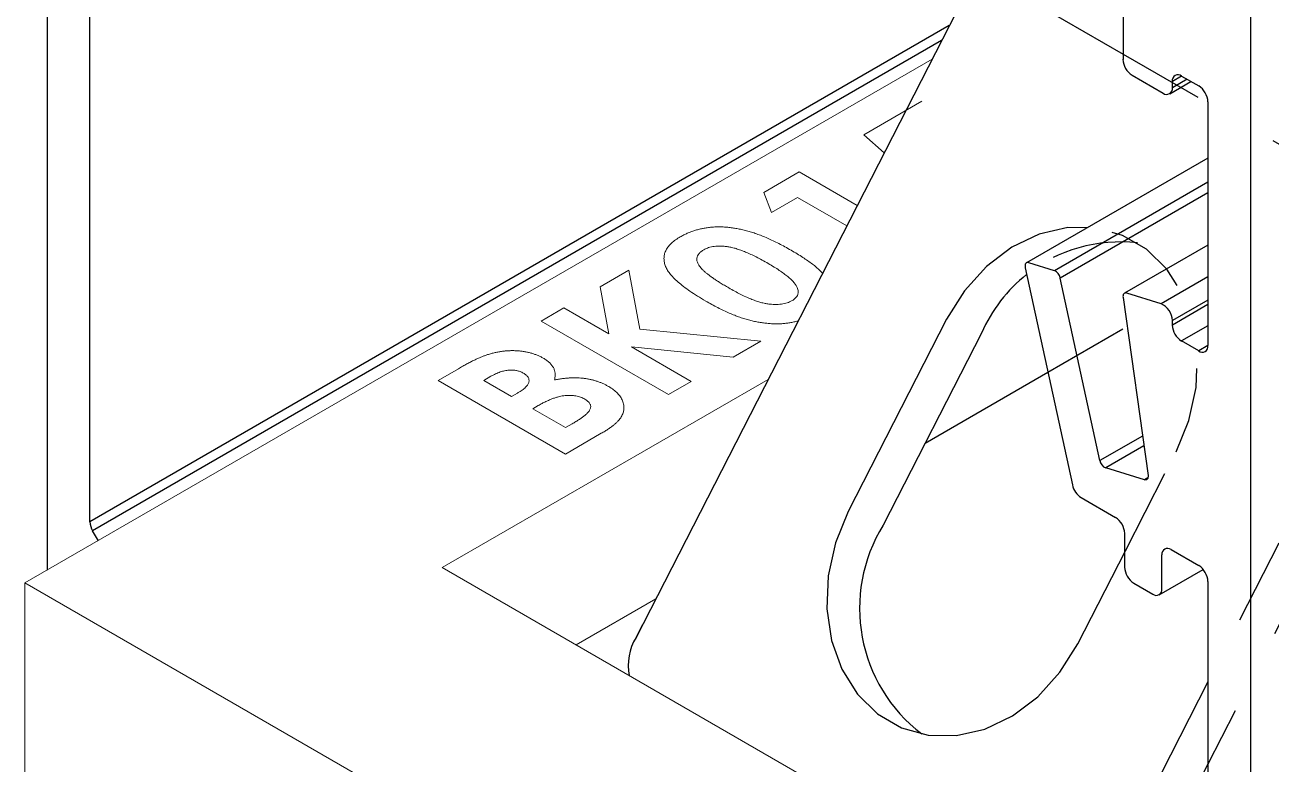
# Model space of a CAD drawing. Extents: x 0 to 12.5, y -13.7 to 0.
# Drawn here: x 6.526 to 7.966, y -2.554 to -1.7 of the extents above; entities that cross this region are included whole.
import ezdxf

# ---------------------------------------------------------------- set-up
doc = ezdxf.new("R2010")
doc.units = 0
doc.header["$LTSCALE"] = 0.5
doc.header["$MEASUREMENT"] = 0
doc.linetypes.add('HIDDEN2', pattern=[0.1875, 0.125, -0.0625])
doc.layers.add('Brackets', color=181, linetype='CONTINUOUS')
doc.layers.add('Housing', color=150, linetype='CONTINUOUS')
doc.layers.add('Jig', color=41, linetype='CONTINUOUS', lineweight=13)

msp = doc.modelspace()

# ---------------------------------------------------------------- linework, layer by layer
at = {"layer": 'Brackets', "linetype": 'HIDDEN2', "transparency": 16777216}
for p, q in [((7.8195, -1.6247), (8.2593, -1.8787)), ((7.7945, -1.7337), (8.1569, -1.943)), ((8.1569, -1.943), (7.8925, -2.4593)), ((8.1973, -1.9588), (7.8925, -2.5542))]:
    msp.add_line(p, q, dxfattribs=at)
at = {"layer": 'Brackets', "linetype": 'Continuous', "transparency": 16777216}
for p, q in [((7.6265, -1.6367), (7.2317, -2.4079)), ((7.6265, -1.6367), (7.7945, -1.7337)), ((7.2317, -2.4079), (7.239, -2.3935)), ((7.8925, -2.4593), (7.762, -2.7142)), ((7.8925, -2.5542), (7.8025, -2.73))]:
    msp.add_line(p, q, dxfattribs=at)
at = {"layer": 'Brackets', "linetype": 'Continuous', "lineweight": 25, "transparency": 16777216}
for p, q in [((7.5905, -2.0402), (7.4769, -2.2622)), ((7.631, -2.0561), (7.5174, -2.2781)), ((7.7421, -2.4153), (7.7972, -2.3076))]:
    msp.add_line(p, q, dxfattribs=at)
at = {"layer": 'Brackets', "linetype": 'HIDDEN2', "lineweight": 25, "transparency": 16777216}
msp.add_line((7.7972, -2.3076), (7.8557, -2.1933), dxfattribs=at)
at = {"layer": 'Brackets', "linetype": 'Continuous', "lineweight": 25, "transparency": 16777216, "flags": 128}
for points in [[(7.7527, -1.9346), (7.7306, -1.9343), (7.6977, -1.9418), (7.6659, -1.957), (7.6367, -1.9791), (7.6111, -2.0073), (7.5905, -2.0402)], [(7.4769, -2.2622), (7.4621, -2.2985), (7.4537, -2.3365), (7.4521, -2.3747), (7.4574, -2.4113), (7.4694, -2.4447), (7.4875, -2.4734), (7.5109, -2.4963), (7.5386, -2.5123), (7.5694, -2.5207), (7.602, -2.5212), (7.6349, -2.5137), (7.6667, -2.4985), (7.6959, -2.4764), (7.7214, -2.4482), (7.7421, -2.4153)]]:
    msp.add_lwpolyline(points, dxfattribs=at)
at = {"layer": 'Brackets', "linetype": 'HIDDEN2', "lineweight": 25, "transparency": 16777216, "flags": 128}
msp.add_lwpolyline([(7.8557, -2.1933), (7.8705, -2.157), (7.8789, -2.119), (7.8805, -2.0808), (7.8752, -2.0443), (7.8632, -2.0109), (7.8451, -1.9821), (7.8217, -1.9592), (7.794, -1.9432), (7.7632, -1.9348), (7.7527, -1.9346)], dxfattribs=at)
at = {"layer": 'Brackets', "linetype": 'HIDDEN2', "lineweight": 25, "transparency": 16777216}
msp.add_arc((7.7914, -2.1256), 0.1748, 83.5437, 128.2819, dxfattribs=at)
at = {"layer": 'Brackets', "linetype": 'Continuous', "lineweight": 25, "transparency": 16777216}
for centre, radius, start, end in [((7.7914, -2.1256), 0.1748, 128.2819, 156.5747), ((7.6724, -2.3742), 0.1824, 148.1816, 232.7832)]:
    msp.add_arc(centre, radius, start, end, dxfattribs=at)
at = {"layer": 'Brackets', "linetype": 'Continuous', "transparency": 16777216}
msp.add_arc((7.2837, -2.4398), 0.061, 148.4763, 191.5358, dxfattribs=at)
at = {"layer": 'Housing', "transparency": 16777216}
for p, q in [((6.5512, -0.2617), (6.5512, -2.33)), ((7.942, -3.408), (7.942, -1.0649)), ((6.6007, -2.2742), (6.6007, -1.5971)), ((7.7945, -1.6442), (7.7945, -1.7398)), ((7.5937, -1.7007), (6.6007, -2.2742)), ((7.5848, -1.7181), (6.6038, -2.2847)), ((7.8051, -1.7582), (7.8409, -1.7789)), ((7.8484, -1.7796), (7.8729, -1.7654)), ((7.8621, -1.7592), (7.8515, -1.7653)), ((7.8685, -1.7629), (7.8515, -1.7727)), ((7.8515, -1.7727), (7.8515, -1.7653)), ((7.8621, -1.7592), (7.8819, -1.7706)), ((7.8925, -1.789), (7.8925, -2.0706)), ((7.8925, -1.8539), (7.6828, -1.975)), ((7.8925, -1.8817), (7.7152, -1.9841)), ((7.8925, -1.894), (7.7219, -1.9925)), ((7.8925, -1.9545), (7.7961, -2.0102)), ((7.6814, -1.9806), (7.7359, -2.2316)), ((7.7152, -1.9841), (7.6856, -1.9748)), ((7.7678, -2.2035), (7.7219, -1.9925)), ((7.8925, -1.9912), (7.8385, -2.0224)), ((7.7945, -2.0151), (7.8234, -2.2208)), ((7.8385, -2.0224), (7.7988, -2.01)), ((7.8925, -2.0181), (7.8515, -2.0418)), ((7.8925, -2.0232), (7.8515, -2.0469)), ((7.8515, -2.0469), (7.8515, -2.0418)), ((7.8925, -2.0477), (7.8621, -2.0653)), ((7.8819, -2.0768), (7.8621, -2.0653)), ((7.8925, -2.0706), (7.8819, -2.0768)), ((7.8169, -2.1751), (7.7678, -2.2035)), ((7.8185, -2.1865), (7.7745, -2.212)), ((7.8191, -2.2258), (7.7745, -2.212)), ((7.8233, -2.2234), (7.8191, -2.2258)), ((7.7461, -2.2463), (7.7857, -2.2692)), ((6.6105, -2.2962), (6.6038, -2.2847)), ((7.7963, -2.2876), (7.7963, -2.3268)), ((7.8395, -2.3517), (7.8395, -2.3125)), ((7.8501, -2.3064), (7.8819, -2.3248)), ((7.8364, -2.3586), (7.8871, -2.3293)), ((7.8069, -2.3452), (7.8289, -2.3578)), ((7.8925, -2.3431), (7.8925, -3.0203))]:
    msp.add_line(p, q, dxfattribs=at)
at = {"layer": 'Housing', "transparency": 16777216, "flags": 128}
for points in [[(7.6856, -1.9748), (7.6845, -1.9746), (7.6835, -1.9747), (7.6826, -1.9751), (7.682, -1.9758), (7.6815, -1.9767), (7.6812, -1.9779), (7.6812, -1.9792), (7.6814, -1.9806)], [(7.7988, -2.01), (7.7978, -2.0098), (7.7968, -2.0099), (7.796, -2.0102), (7.7953, -2.0108), (7.7948, -2.0116), (7.7945, -2.0126), (7.7944, -2.0138), (7.7945, -2.0151)], [(7.8234, -2.2208), (7.8234, -2.2221), (7.8233, -2.2232), (7.823, -2.2242), (7.8225, -2.225), (7.8218, -2.2256), (7.821, -2.2259), (7.8201, -2.226), (7.8191, -2.2258)]]:
    msp.add_lwpolyline(points, dxfattribs=at)
at = {"layer": 'Housing', "transparency": 16777216}
for centre, radius, start, end in [((7.8175, -1.7387), 0.0231, 182.6115, 237.3885), ((7.8579, -1.7642), 0.00655, 50.7624, 189.2023), ((7.8695, -1.79), 0.0231, 2.6115, 57.3885), ((7.845, -1.7738), 0.00655, 230.7624, 9.2023), ((7.7105, -1.9947), 0.0117, 10.9309, 66.0498), ((7.8295, -2.0424), 0.022, 1.5978, 65.9278), ((7.8745, -2.0459), 0.0231, 182.6115, 237.3885), ((7.886, -2.0717), 0.00655, 230.7624, 9.2023), ((7.7792, -2.2013), 0.0117, 190.9309, 246.0498), ((7.7589, -2.2266), 0.0235, 192.2143, 237.0616), ((6.6223, -2.2735), 0.0216, 181.9585, 211.1452), ((7.7733, -2.2887), 0.0231, 2.6115, 57.3885), ((7.8459, -2.3115), 0.00655, 50.7624, 189.2023), ((7.8194, -2.3257), 0.0231, 182.6115, 237.3885), ((7.8695, -2.3442), 0.0231, 2.6115, 57.3885), ((7.833, -2.3527), 0.00655, 230.7624, 9.2023)]:
    msp.add_arc(centre, radius, start, end, dxfattribs=at)
at = {"layer": 'Jig', "linetype": 'Continuous', "transparency": 16777216}
for p, q in [((7.5738, -1.7397), (6.5255, -2.3448)), ((7.4948, -1.8269), (7.5619, -1.7882)), ((7.5184, -1.8478), (7.4948, -1.8269)), ((7.3794, -1.8935), (7.4203, -1.8699)), ((7.4203, -1.8699), (7.4873, -1.9086)), ((7.3882, -1.9168), (7.3794, -1.8935)), ((7.4184, -1.8994), (7.3882, -1.9168)), ((7.4752, -1.9322), (7.4184, -1.8994)), ((7.1901, -2.0028), (7.2235, -1.9836)), ((7.2235, -1.9836), (7.2361, -2.0515)), ((7.2002, -2.0569), (7.1901, -2.0028)), ((7.1219, -2.0422), (7.1483, -2.0269)), ((7.1483, -2.0269), (7.2002, -2.0569)), ((7.2692, -2.1272), (7.1219, -2.0422)), ((7.2361, -2.0515), (7.3759, -2.0656)), ((7.2265, -2.0721), (7.2956, -2.112)), ((7.3441, -2.084), (7.2265, -2.0721)), ((7.3759, -2.0656), (7.3441, -2.084)), ((7.0029, -2.1109), (7.0265, -2.0973)), ((7.1502, -2.1959), (7.0029, -2.1109)), ((7.0077, -2.3272), (7.3843, -2.1098)), ((7.0641, -2.1061), (7.0558, -2.1109)), ((7.0558, -2.1109), (7.0879, -2.1294)), ((7.2956, -2.112), (7.2692, -2.1272)), ((7.0879, -2.1294), (7.0949, -2.1254)), ((7.1187, -2.14), (7.1124, -2.1436)), ((7.1124, -2.1436), (7.1502, -2.1654)), ((7.1502, -2.1654), (7.1578, -2.161)), ((7.1916, -2.172), (7.1502, -2.1959)), ((7.0077, -2.3272), (7.8156, -2.7936)), ((7.7851, -3.0719), (6.5255, -2.3448)), ((6.5255, -2.3448), (6.5255, -2.6255)), ((7.1624, -2.4165), (7.2545, -2.3633))]:
    msp.add_line(p, q, dxfattribs=at)
at = {"layer": 'Jig', "linetype": 'HIDDEN2', "lineweight": 25, "transparency": 16777216}
msp.add_line((7.7076, -2.1014), (7.8635, -2.0114), dxfattribs=at)
at = {"layer": 'Jig', "linetype": 'Continuous', "lineweight": 25, "transparency": 16777216}
msp.add_line((7.5659, -2.1832), (7.7076, -2.1014), dxfattribs=at)
at = {"layer": 'Jig', "linetype": 'Continuous', "transparency": 16777216}
for points, knots in [([(7.2829, -1.9449), (7.2842, -1.9442), (7.2868, -1.9427), (7.2909, -1.9408), (7.2951, -1.9391), (7.2994, -1.9376), (7.3038, -1.9364), (7.3083, -1.9353), (7.3129, -1.9345), (7.3177, -1.9339), (7.3226, -1.9335), (7.3276, -1.9334), (7.3326, -1.9335), (7.3378, -1.9339), (7.3431, -1.9345), (7.3484, -1.9354), (7.3539, -1.9365), (7.3595, -1.9378), (7.3653, -1.9395), (7.3712, -1.9415), (7.3773, -1.9438), (7.3837, -1.9464), (7.3902, -1.9495), (7.3969, -1.9528), (7.4039, -1.9565), (7.4085, -1.9591), (7.4109, -1.9605)], [0, 0, 0, 0, 0.036633, 0.07203, 0.10662, 0.140298, 0.17361, 0.206414, 0.238921, 0.271735, 0.304862, 0.338359, 0.372652, 0.407582, 0.44375, 0.481341, 0.52014, 0.560938, 0.604047, 0.650094, 0.699589, 0.752377, 0.8088, 0.868962, 0.932679, 1, 1, 1, 1]), ([(7.2654, -1.9781), (7.265, -1.9765), (7.2641, -1.9734), (7.2639, -1.9688), (7.2646, -1.9644), (7.2664, -1.9601), (7.269, -1.956), (7.2727, -1.9521), (7.2773, -1.9483), (7.281, -1.946), (7.2829, -1.9449)], [0, 0, 0, 0, 0.132314, 0.2587, 0.380912, 0.500535, 0.620923, 0.742376, 0.868281, 1, 1, 1, 1]), ([(7.3845, -1.9757), (7.3821, -1.9744), (7.3776, -1.9718), (7.3709, -1.9683), (7.3645, -1.9652), (7.3585, -1.9626), (7.3529, -1.9604), (7.3476, -1.9586), (7.3427, -1.9572), (7.3381, -1.9564), (7.3337, -1.9558), (7.3297, -1.9556), (7.3258, -1.9556), (7.3222, -1.9559), (7.3187, -1.9564), (7.3156, -1.9573), (7.3126, -1.9584), (7.3109, -1.9593), (7.31, -1.9598)], [0, 0, 0, 0, 0.112115, 0.215802, 0.310203, 0.395993, 0.47341, 0.542778, 0.604548, 0.659357, 0.708764, 0.755356, 0.798687, 0.840017, 0.880203, 0.919733, 0.959049, 1, 1, 1, 1]), ([(7.31, -1.9598), (7.3089, -1.9605), (7.3067, -1.9618), (7.3044, -1.9643), (7.3027, -1.9669), (7.302, -1.9692), (7.3018, -1.9712), (7.3021, -1.9727), (7.3025, -1.9744), (7.3034, -1.9761), (7.3044, -1.9778), (7.3057, -1.9797), (7.3074, -1.9816), (7.3093, -1.9836), (7.3116, -1.9857), (7.3143, -1.9879), (7.3174, -1.9903), (7.3209, -1.9927), (7.3248, -1.9954), (7.3291, -1.9981), (7.3339, -2.001), (7.3372, -2.003), (7.3389, -2.004)], [0, 0, 0, 0, 0.053824, 0.105524, 0.158027, 0.211687, 0.239901, 0.269483, 0.301027, 0.334286, 0.369956, 0.408177, 0.448328, 0.491708, 0.538742, 0.589988, 0.646449, 0.707246, 0.772986, 0.84367, 0.919322, 1, 1, 1, 1]), ([(7.4109, -1.9605), (7.4133, -1.9619), (7.4179, -1.9645), (7.4243, -1.9686), (7.4301, -1.9725), (7.4354, -1.9763), (7.44, -1.98), (7.444, -1.9835), (7.4462, -1.9858), (7.4472, -1.9868)], [0, 0, 0, 0, 0.0684927, 0.1330801, 0.1938341, 0.2510895, 0.3044089, 0.3544177, 0.3970837, 0.3970837, 0.3970837, 0.3970837]), ([(7.3122, -2.0191), (7.3089, -2.0172), (7.3027, -2.0135), (7.2942, -2.0079), (7.2867, -2.0025), (7.2803, -1.9973), (7.2749, -1.9923), (7.2707, -1.9874), (7.2674, -1.9827), (7.2661, -1.9796), (7.2654, -1.9781)], [0, 0, 0, 0, 0.161071, 0.310789, 0.449904, 0.578376, 0.696617, 0.805987, 0.906562, 1, 1, 1, 1]), ([(7.418, -2.0035), (7.4175, -2.0025), (7.4165, -2.0005), (7.4141, -1.9974), (7.4109, -1.9942), (7.4071, -1.9908), (7.4025, -1.9873), (7.3972, -1.9835), (7.3911, -1.9797), (7.3867, -1.9771), (7.3845, -1.9757)], [0, 0, 0, 0, 0.088871, 0.186355, 0.294078, 0.412237, 0.541778, 0.682703, 0.835096, 1, 1, 1, 1]), ([(7.3389, -2.004), (7.3412, -2.0052), (7.3455, -2.0077), (7.352, -2.0111), (7.3582, -2.014), (7.364, -2.0166), (7.3695, -2.0187), (7.3746, -2.0204), (7.3794, -2.0216), (7.384, -2.0225), (7.3882, -2.0229), (7.3923, -2.0231), (7.3961, -2.023), (7.3997, -2.0227), (7.4031, -2.0221), (7.4063, -2.0212), (7.4093, -2.0201), (7.4111, -2.0191), (7.412, -2.0186)], [0, 0, 0, 0, 0.110734, 0.21234, 0.3055, 0.390314, 0.466693, 0.535264, 0.596765, 0.651068, 0.701037, 0.747862, 0.791835, 0.834285, 0.875335, 0.916035, 0.957653, 1, 1, 1, 1]), ([(7.412, -2.0186), (7.4128, -2.0182), (7.4144, -2.0172), (7.4162, -2.0155), (7.4177, -2.0138), (7.4186, -2.0119), (7.4192, -2.0099), (7.4193, -2.0079), (7.4189, -2.0057), (7.4183, -2.0042), (7.418, -2.0035)], [0, 0, 0, 0, 0.124035, 0.242846, 0.360342, 0.479042, 0.599334, 0.725488, 0.858549, 1, 1, 1, 1]), ([(7.4189, -2.0421), (7.4184, -2.0423), (7.4165, -2.0428), (7.413, -2.0436), (7.4084, -2.0444), (7.4038, -2.045), (7.399, -2.0454), (7.3942, -2.0455), (7.3893, -2.0454), (7.3842, -2.045), (7.3791, -2.0445), (7.3739, -2.0437), (7.3685, -2.0426), (7.363, -2.0413), (7.3574, -2.0398), (7.3516, -2.0379), (7.3455, -2.0356), (7.3393, -2.033), (7.3328, -2.03), (7.3261, -2.0267), (7.3191, -2.023), (7.3145, -2.0204), (7.3122, -2.0191)], [0.1669216, 0.1669216, 0.1669216, 0.1669216, 0.1780996, 0.2111944, 0.2438478, 0.276036, 0.3085435, 0.3414349, 0.3751176, 0.4096264, 0.4453687, 0.4822889, 0.5207955, 0.5607779, 0.6030673, 0.6489282, 0.6979139, 0.7507399, 0.8072879, 0.8676408, 0.9318536, 1, 1, 1, 1]), ([(7.0265, -2.0973), (7.0281, -2.0963), (7.0313, -2.0945), (7.0361, -2.0919), (7.0406, -2.0895), (7.0448, -2.0874), (7.0488, -2.0856), (7.0524, -2.0839), (7.0558, -2.0826), (7.0581, -2.0818), (7.0592, -2.0814)], [0, 0, 0, 0, 0.163996, 0.317329, 0.45806, 0.589158, 0.707952, 0.816322, 0.913585, 1, 1, 1, 1]), ([(7.0592, -2.0814), (7.0606, -2.081), (7.0633, -2.0801), (7.0677, -2.079), (7.072, -2.078), (7.0763, -2.0773), (7.0806, -2.0768), (7.085, -2.0765), (7.0894, -2.0764), (7.0938, -2.0766), (7.0981, -2.0769), (7.1023, -2.0775), (7.1064, -2.0782), (7.1103, -2.0792), (7.114, -2.0804), (7.1177, -2.0817), (7.1212, -2.0833), (7.1233, -2.0845), (7.1244, -2.0851)], [0, 0, 0, 0, 0.068739, 0.134888, 0.19969, 0.262933, 0.325307, 0.386909, 0.44897, 0.510671, 0.572016, 0.632612, 0.692909, 0.752599, 0.812767, 0.873499, 0.935786, 1, 1, 1, 1]), ([(7.1244, -2.0851), (7.1257, -2.0859), (7.1284, -2.0876), (7.1317, -2.0902), (7.1343, -2.0931), (7.1363, -2.0961), (7.1377, -2.0993), (7.1383, -2.1027), (7.1383, -2.1065), (7.1378, -2.109), (7.1375, -2.1103)], [0, 0, 0, 0, 0.1232761, 0.2426538, 0.3594464, 0.4747707, 0.5938762, 0.7201868, 0.8544576, 1, 1, 1, 1]), ([(7.1015, -2.1024), (7.1003, -2.1018), (7.098, -2.1006), (7.0938, -2.0994), (7.0894, -2.0988), (7.0855, -2.0989), (7.0823, -2.0993), (7.0798, -2.0997), (7.0773, -2.1003), (7.0747, -2.1011), (7.0721, -2.1021), (7.0694, -2.1033), (7.0667, -2.1046), (7.065, -2.1056), (7.0641, -2.1061)], [0, 0, 0, 0, 0.11234, 0.217204, 0.320799, 0.429476, 0.486923, 0.547386, 0.610594, 0.678316, 0.750988, 0.828551, 0.911488, 1, 1, 1, 1]), ([(7.0949, -2.1254), (7.0958, -2.1248), (7.0977, -2.1237), (7.1001, -2.1221), (7.1022, -2.1205), (7.104, -2.1189), (7.1055, -2.1173), (7.1067, -2.1157), (7.1075, -2.1142), (7.1081, -2.1123), (7.1082, -2.1099), (7.1072, -2.1071), (7.1049, -2.1046), (7.1027, -2.1032), (7.1015, -2.1024)], [0, 0, 0, 0, 0.088776, 0.171377, 0.248114, 0.321161, 0.388033, 0.452091, 0.512268, 0.568866, 0.676936, 0.781012, 0.886918, 1, 1, 1, 1]), ([(7.1375, -2.1103), (7.1391, -2.11), (7.1422, -2.1094), (7.1468, -2.1088), (7.1513, -2.1083), (7.1556, -2.1079), (7.1599, -2.1078), (7.164, -2.1079), (7.168, -2.1081), (7.1719, -2.1085), (7.1757, -2.1091), (7.1795, -2.1098), (7.1831, -2.1107), (7.1867, -2.1118), (7.1902, -2.1131), (7.1936, -2.1145), (7.1969, -2.1161), (7.199, -2.1173), (7.2001, -2.1179)], [0, 0, 0, 0, 0.0727837, 0.1427087, 0.2094697, 0.2746881, 0.336441, 0.3976758, 0.4565627, 0.5148156, 0.5728512, 0.6307991, 0.6889515, 0.7487691, 0.8092449, 0.8707286, 0.934272, 1, 1, 1, 1]), ([(7.1726, -2.1326), (7.1718, -2.1321), (7.1703, -2.1313), (7.1677, -2.1302), (7.165, -2.1294), (7.1622, -2.1287), (7.1593, -2.1283), (7.1562, -2.1281), (7.1531, -2.1281), (7.1498, -2.1283), (7.1464, -2.1288), (7.1428, -2.1295), (7.1392, -2.1306), (7.1354, -2.1319), (7.1314, -2.1335), (7.1273, -2.1354), (7.123, -2.1375), (7.1202, -2.1391), (7.1187, -2.14)], [0, 0, 0, 0, 0.052811, 0.102862, 0.151654, 0.199519, 0.247724, 0.296209, 0.346725, 0.398963, 0.45473, 0.514183, 0.579215, 0.650139, 0.72753, 0.811507, 0.902504, 1, 1, 1, 1]), ([(7.2001, -2.1179), (7.202, -2.1191), (7.2058, -2.1215), (7.2105, -2.1256), (7.2139, -2.1299), (7.2163, -2.1345), (7.2176, -2.1393), (7.2178, -2.1439), (7.2169, -2.1485), (7.2152, -2.1522), (7.2132, -2.1552), (7.2113, -2.1574), (7.209, -2.1598), (7.2063, -2.1621), (7.2032, -2.1646), (7.1997, -2.167), (7.1959, -2.1695), (7.1931, -2.1712), (7.1916, -2.172)], [0, 0, 0, 0, 0.0802622, 0.1583971, 0.2362674, 0.3147722, 0.3928923, 0.4686891, 0.5427422, 0.6176722, 0.6563308, 0.6970469, 0.740666, 0.7867782, 0.8355723, 0.8872448, 0.9418953, 1, 1, 1, 1]), ([(7.1578, -2.161), (7.1593, -2.1601), (7.1622, -2.1585), (7.1661, -2.156), (7.1695, -2.1536), (7.1725, -2.1514), (7.1748, -2.1492), (7.1767, -2.1473), (7.1781, -2.1455), (7.1789, -2.1438), (7.1793, -2.1422), (7.1794, -2.1407), (7.1791, -2.1392), (7.1784, -2.1378), (7.1775, -2.1364), (7.1762, -2.1351), (7.1746, -2.1337), (7.1733, -2.133), (7.1726, -2.1326)], [0, 0, 0, 0, 0.109605, 0.210729, 0.302106, 0.385275, 0.459318, 0.524848, 0.583642, 0.634641, 0.681202, 0.726798, 0.770652, 0.814017, 0.857946, 0.903306, 0.950528, 1, 1, 1, 1])]:
    msp.add_open_spline(points, degree=3, knots=knots, dxfattribs=at)

doc.saveas('drawing.dxf')
